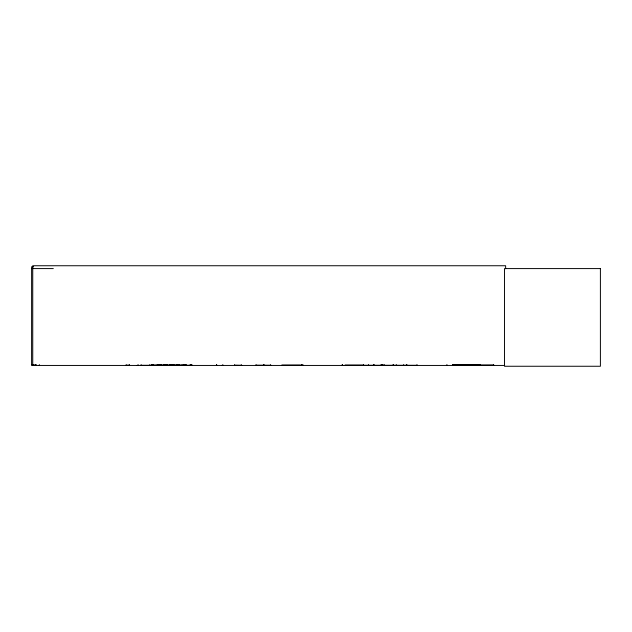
<?xml version="1.0" encoding="UTF-8"?>
<svg xmlns="http://www.w3.org/2000/svg" width="632" height="632" viewBox="0 0 632 632"><rect width="100%" height="100%" fill="white"/><g stroke="black" fill="none" stroke-linecap="round" stroke-linejoin="round"><path stroke-width="0.95" d="M255.984 365.415L270.646 365.367L255.992 365.241M493.687 365.336L452.709 365.415L480.438 365.178M163.712 365.312L164.786 365.446M151.601 365.091L151.135 365.407L151.672 364.798L152.122 365.446L151.601 365.091L192.286 365.383L191.733 364.798L191.164 365.367L191.796 365.091M159.335 365.415L158.245 365.367L158.814 364.798L160.615 365.383L160.054 364.798L159.485 365.367M162.069 365.415L160.876 365.367L161.452 364.798L162.069 365.446M163.625 365.367L164.194 364.798L164.755 365.383M165.197 365.407L165.805 364.798L166.366 365.383L165.592 364.798L165.023 365.367L165.876 365.091M166.113 365.415L165.513 365.091M167.757 365.383L166.635 365.367L167.204 364.798L167.772 365.312M170.774 365.367L171.343 364.798L171.896 365.383L170.672 365.446M183.904 365.383L183.343 364.798L182.774 365.367L184.584 364.798L185.144 365.383L184.015 365.367M126.06 365.343L129.426 365.241L125.76 365.446M140.968 365.343L172.639 365.343M363.416 365.343L417.136 365.343M138.045 365.312L137.27 365.415M222.551 365.343L221.943 365.415M302.523 365.343L301.496 365.343M173.034 365.446L172.583 364.798L172.015 365.367L173.01 365.415M177.869 365.438L177.592 364.798L177.023 365.367L178.888 365.383L178.335 364.798L178.042 365.446M182.403 365.446L181.953 364.798L181.384 365.367L182.411 365.32M33.599 266.759L31.624 266.759L31.6 365.446L504.644 365.446M31.624 268.584L53.301 268.584M31.6 364.632L33.559 364.632M453.894 365.004L480.438 364.988L480.438 365.422M281.777 365.067L300.089 365.051M345.025 365.067L363.337 365.067M453.855 365.091L493.687 365.051M192.286 365.383L140.604 365.446M217.432 365.446L216.823 365.343M242.009 365.446L234.67 365.312L241.463 365.343M281.793 365.391L300.074 365.391M342.457 365.343L343.16 365.446M345.04 365.391L417.562 365.446M447.037 365.343L447.582 365.343M505.632 268.703L505.632 265.74L32.738 265.74L32.738 365.446M493.687 364.767L493.568 365.446L493.537 364.798M480.383 365.004L480.383 365.438M473.573 364.632L473.589 365.446M473.265 364.632L473.25 365.446M468.107 364.632L468.114 365.446M468.012 364.632L468.012 365.446M467.506 365.446L467.372 364.632M458.927 364.632L458.943 365.446M458.619 364.632L458.595 365.446M454.005 364.767L453.95 365.43M453.91 364.783L453.855 365.446M453.46 364.632L453.46 365.446M453.365 364.632L453.357 365.446M452.852 364.632L452.82 365.446L452.717 364.632M446.832 364.632L446.927 365.446M417.002 364.632L417.002 365.446M406.897 364.632L406.897 365.446M406.392 364.632L406.337 365.446M403.666 364.632L403.666 365.446M396.288 364.632L396.288 365.446M393.562 364.632L393.618 365.446M393.057 364.632L393.001 365.446M384.264 364.632L384.264 365.446M382.953 364.632L382.953 365.446M381.973 364.632L381.973 365.446M381.878 364.632L381.878 365.446M381.262 364.632L381.262 365.446M381.167 364.632L381.159 365.446M374.16 364.632L374.215 365.446M373.654 364.632L373.654 365.446M368.48 364.632L368.393 365.446M363.55 364.632L363.55 365.446M342.347 364.632L342.347 365.446M342.252 364.632L342.252 365.446M301.29 364.632L301.29 365.446M301.195 364.632L301.195 365.446M270.638 364.632L270.646 365.446M263.9 364.632L263.9 365.446M263.805 364.632L263.805 365.446M255.992 364.632L256 365.446M241.282 364.632L241.282 365.446M234.551 364.632L234.551 365.446M222.843 364.632L222.756 365.446M216.618 364.632L216.618 365.446M216.523 364.632L216.523 365.446M172.52 364.632L172.52 365.446M171.391 364.632L171.391 365.446M167.709 364.632L167.709 365.446M164.66 364.632L164.66 365.446M164.391 364.632L164.391 365.446M163.791 364.632L163.791 365.446M161.587 364.632L161.587 365.446M160.757 364.632L160.757 365.446M152.857 364.632L152.857 365.446M152.028 364.632L152.028 365.446M149.816 364.632L149.816 365.446M141.086 364.632L141.086 365.446M138.084 364.632L138.171 365.446M129.473 364.632L129.473 365.446M126.155 364.632L126.155 365.446M39.342 364.632L39.342 365.446M36.301 364.632L36.301 365.446M35.526 364.632L35.526 365.446M35.471 364.632L35.471 365.446M34.697 364.632L34.697 365.446M153.062 364.798C151.253 365.541 154.856 365.58 153.062 364.798M157.423 364.798C155.614 365.541 159.217 365.58 157.423 364.798M169.945 364.798C168.144 365.541 171.738 365.58 169.945 364.798M173.974 364.798C172.165 365.541 175.767 365.58 173.974 364.798M176.202 364.798C174.393 365.541 177.995 365.58 176.202 364.798M179.725 364.798C177.916 365.541 181.518 365.58 179.725 364.798M185.982 364.798C184.173 365.541 187.775 365.58 185.982 364.798M190.343 364.798C188.534 365.541 192.128 365.58 190.343 364.798M600.4 268.584L504.518 268.584L504.518 366.26L600.4 366.26L600.4 268.584M460.42 365.446L460.42 364.632L460.325 365.446M302.815 365.446L302.815 364.632L302.72 365.446"/></g></svg>
